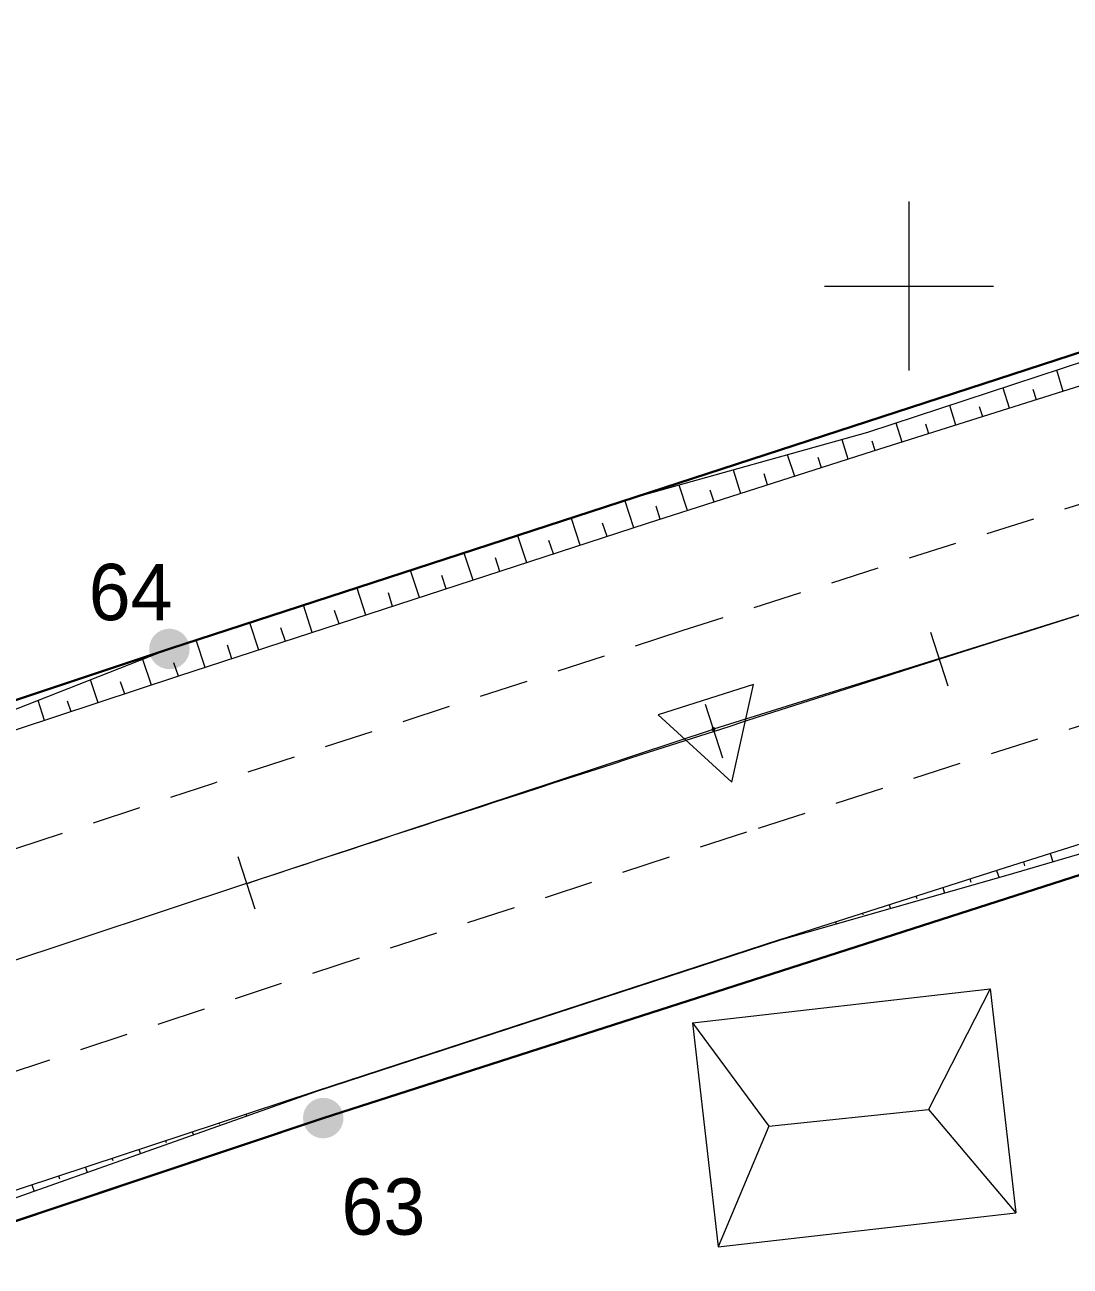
# Model space of a CAD drawing. Header units: metres. Extents: x 535494 to 535891, y 1837335 to 1837611.
# Drawn here: x 535668.62 to 535705.71, y 1837465.21 to 1837509.27 of the extents above; entities that cross this region are included whole.
import ezdxf
from ezdxf.enums import TextEntityAlignment as Align

# ---------------------------------------------------------------- set-up
doc = ezdxf.new("R2010")
doc.units = ezdxf.units.M
doc.header["$MEASUREMENT"] = 0
doc.linetypes.add('DGN Style 2', pattern=[2.8916, 1.73496, -1.15664])
doc.layers.get('0').update_dxf_attribs({"color": 1})
for name, color, linetype, lineweight in [('Level 2', 1, 'Continuous', 0), ('Level 3', 1, 'Continuous', 0), ('Level 4', 1, 'Continuous', 0), ('Level 44', 1, 'Continuous', 0), ('Level 5', 1, 'Continuous', 0), ('Level 63', 1, 'Continuous', 0), ('Level 8', 1, 'Continuous', 0), ('Level 9', 1, 'Continuous', 0)]:
    doc.layers.add(name, color=color, linetype=linetype, lineweight=lineweight)
doc.styles.add('Style-CHAR_FAST_FONT', font='CHAR_FAST_FONT.shx')
doc.styles.add('Style-STANDARD', font='STANDARD.shx')

# ---------------------------------------------------------------- blocks, each defined once
blk = doc.blocks.new('BLOCK_')
at = {"color": 0, "linetype": 'ByBlock', "lineweight": 0}
blk.add_point((0, 0), dxfattribs=at)
blk = doc.blocks.new('KH_DIN')
at = {"color": 0, "linetype": 'Continuous', "lineweight": 0, "flags": 128}
blk.add_lwpolyline([(1.08, -1.83), (1.09, 1.71), (-1.99, -0.04)], close=True, dxfattribs=at)
blk.add_lwpolyline([(-0.05, 0, 1), (0.05, 0, 1)], format="xyb", close=True, dxfattribs=at)
at = {"color": 0, "linetype": 'Continuous', "lineweight": 0}
blk.add_blockref('BLOCK_', (0, 0), dxfattribs=at)
at = {"color": 0, "linetype": 'Continuous', "lineweight": 0, "style": 'Style-STANDARD', "flags": 1}
blk.add_attdef('xdata0', text='', height=1, rotation=252.2029, dxfattribs=at).set_placement((0, 0), align=Align.TOP_LEFT)
blk.add_attdef('xdata0', text='', height=1, rotation=252.2029, dxfattribs=at).set_placement((0, 0), align=Align.TOP_LEFT)

msp = doc.modelspace()

# ---------------------------------------------------------------- hatches: boundary and pattern name
at = {"layer": 'Level 4', "linetype": 'Continuous', "lineweight": 0}
h = msp.add_hatch(color=7, dxfattribs=at)
edge = h.paths.add_edge_path()
edge.add_arc((535673.75, 1837487.12), 0.719, 270, 630)
h = msp.add_hatch(color=7, dxfattribs=at)
edge = h.paths.add_edge_path()
edge.add_arc((535679.21, 1837470.47), 0.719, 270, 630)

# ---------------------------------------------------------------- linework, layer by layer
at = {"layer": 'Level 2', "color": 7, "linetype": 'Continuous', "lineweight": 0}
for p, q in [((535705.47, 1837496.26), (535705.24, 1837497.01)), ((535703.56, 1837495.66), (535703.34, 1837496.38)), ((535704.52, 1837495.96), (535704.4, 1837496.33)), ((535701.66, 1837495.06), (535701.44, 1837495.76)), ((535702.61, 1837495.36), (535702.5, 1837495.71)), ((535699.75, 1837494.46), (535699.54, 1837495.13)), ((535700.7, 1837494.76), (535700.59, 1837495.1)), ((535697.84, 1837493.85), (535697.62, 1837494.54)), ((535698.79, 1837494.16), (535698.69, 1837494.49)), ((535695.94, 1837493.24), (535695.69, 1837494.01)), ((535696.89, 1837493.55), (535696.77, 1837493.91)), ((535694.03, 1837492.63), (535693.77, 1837493.47)), ((535694.98, 1837492.94), (535694.86, 1837493.34)), ((535692.13, 1837492.03), (535691.84, 1837492.93)), ((535693.08, 1837492.33), (535692.94, 1837492.76)), ((535690.23, 1837491.42), (535689.92, 1837492.37)), ((535691.17, 1837491.72), (535691.02, 1837492.19)), ((535688.33, 1837490.8), (535688.02, 1837491.75)), ((535689.28, 1837491.11), (535689.12, 1837491.58)), ((535686.43, 1837490.18), (535686.11, 1837491.14)), ((535687.38, 1837490.49), (535687.22, 1837490.97)), ((535684.53, 1837489.56), (535684.21, 1837490.52)), ((535685.48, 1837489.87), (535685.32, 1837490.35)), ((535682.62, 1837488.94), (535682.31, 1837489.9)), ((535683.57, 1837489.25), (535683.42, 1837489.73)), ((535680.72, 1837488.32), (535680.41, 1837489.28)), ((535681.67, 1837488.63), (535681.52, 1837489.11)), ((535678.82, 1837487.7), (535678.51, 1837488.67)), ((535679.77, 1837488.01), (535679.61, 1837488.49)), ((535676.92, 1837487.08), (535676.6, 1837488.05)), ((535677.87, 1837487.39), (535677.71, 1837487.87)), ((535701.38, 1837485.8), (535700.77, 1837487.7)), ((535675.02, 1837486.46), (535674.7, 1837487.43)), ((535675.97, 1837486.77), (535675.81, 1837487.25)), ((535673.12, 1837485.84), (535672.81, 1837486.75)), ((535674.07, 1837486.15), (535673.91, 1837486.63)), ((535671.22, 1837485.21), (535670.95, 1837486.02)), ((535672.17, 1837485.52), (535672.02, 1837485.95)), ((535669.32, 1837484.58), (535669.09, 1837485.29)), ((535670.27, 1837484.89), (535670.14, 1837485.27)), ((535693.39, 1837483.24), (535692.78, 1837485.15)), ((535693.39, 1837483.24), (535692.78, 1837485.15)), ((535705.01, 1837479.86), (535705.1, 1837479.56)), ((535676.79, 1837477.89), (535676.19, 1837479.74)), ((535704.06, 1837479.56), (535704.1, 1837479.42)), ((535702.15, 1837478.96), (535702.19, 1837478.84)), ((535703.1, 1837479.26), (535703.19, 1837479)), ((535701.2, 1837478.65), (535701.26, 1837478.45)), ((535699.29, 1837478.04), (535699.34, 1837477.9)), ((535700.24, 1837478.35), (535700.27, 1837478.26)), ((535698.34, 1837477.74), (535698.36, 1837477.68)), ((535696.43, 1837477.13), (535696.44, 1837477.11)), ((535697.39, 1837477.43), (535697.41, 1837477.36)), ((535689.77, 1837474.96), (535689.78, 1837474.94)), ((535690.72, 1837475.27), (535690.72, 1837475.26)), ((535688.82, 1837474.65), (535688.82, 1837474.64)), ((535685.97, 1837473.72), (535685.98, 1837473.7)), ((535686.92, 1837474.03), (535686.92, 1837474.02)), ((535685.02, 1837473.42), (535685.02, 1837473.4)), ((535683.11, 1837472.8), (535683.12, 1837472.78)), ((535684.06, 1837473.11), (535684.07, 1837473.07)), ((535682.16, 1837472.49), (535682.17, 1837472.45)), ((535680.26, 1837471.87), (535680.27, 1837471.83)), ((535681.21, 1837472.18), (535681.22, 1837472.16)), ((535679.31, 1837471.56), (535679.32, 1837471.54)), ((535678.36, 1837471.24), (535678.38, 1837471.2)), ((535676.46, 1837470.62), (535676.49, 1837470.53)), ((535677.41, 1837470.93), (535677.42, 1837470.9)), ((535675.51, 1837470.3), (535675.53, 1837470.25)), ((535673.61, 1837469.67), (535673.64, 1837469.6)), ((535674.56, 1837469.99), (535674.6, 1837469.86)), ((535672.66, 1837469.36), (535672.72, 1837469.2)), ((535671.71, 1837469.05), (535671.74, 1837468.96)), ((535669.82, 1837468.42), (535669.85, 1837468.31)), ((535670.77, 1837468.73), (535670.83, 1837468.53)), ((535668.87, 1837468.1), (535668.95, 1837467.87))]:
    msp.add_line(p, q, dxfattribs=at)
at = {"layer": 'Level 2', "color": 7, "linetype": 'Continuous', "lineweight": 0, "flags": 128}
for points in [[(535741.81, 1837509.27), (535730.74, 1837505.79), (535717.37, 1837501.64), (535707.16, 1837497.64), (535698.52, 1837494.8), (535690.4, 1837492.53), (535690.4, 1837492.53)], [(535742.35, 1837507.79), (535731.21, 1837504.31), (535717.84, 1837500.13), (535707.4, 1837496.87), (535698.73, 1837494.14), (535690.71, 1837491.57), (535690.7, 1837491.57)], [(535690.4, 1837492.53), (535673.75, 1837487.12), (535656.81, 1837480.46), (535641.6, 1837475.51), (535622.52, 1837469.49), (535603.39, 1837463.65), (535591.91, 1837459.05), (535577.41, 1837458.96), (535565.55, 1837459.98), (535562.5, 1837459.41), (535560.11, 1837457.15), (535544.66, 1837445.47), (535535.51, 1837436.17), (535525.53, 1837430.91), (535517.13, 1837424.2), (535511.18, 1837418.67), (535509.23, 1837416.98), (535503.83, 1837411.31)], [(535690.7, 1837491.57), (535674.07, 1837486.15), (535656.82, 1837480.45), (535641.62, 1837475.42), (535622.64, 1837469.14), (535603.65, 1837462.86), (535591.93, 1837458.99), (535578.9, 1837454.63), (535568.83, 1837451.07), (535566.05, 1837450.03), (535563.28, 1837448.97), (535546.47, 1837441.72), (535535.6, 1837436.01), (535526.1, 1837430.07), (535517.54, 1837423.7), (535511.4, 1837418.43), (535509.52, 1837416.67), (535503.83, 1837410.52)], [(535503.83, 1837385.51), (535509.39, 1837392.86), (535520.75, 1837404.86), (535522.4, 1837406.39), (535527.78, 1837411.02), (535535.27, 1837416.59), (535543.64, 1837421.97), (535553.44, 1837427.27), (535569.01, 1837434.2), (535571.65, 1837435.24), (535574.29, 1837436.26), (535583.97, 1837439.82), (535596.8, 1837444.27), (535608.51, 1837448.15), (535627.5, 1837454.43), (535646.49, 1837460.71), (535661.68, 1837465.73), (535678.93, 1837471.43), (535695.45, 1837476.82), (535695.46, 1837476.82)], [(535695.46, 1837476.8), (535678.94, 1837471.4), (535661.81, 1837465.35), (535646.6, 1837460.39), (535627.74, 1837453.7), (535608.91, 1837446.95), (535596.99, 1837443.7), (535584.7, 1837437.69), (535577.35, 1837427.93), (535575.03, 1837426.3), (535572.76, 1837424.54), (535558.36, 1837417.07), (535543.88, 1837421.55), (535535.55, 1837416.19), (535528.32, 1837410.35), (535523.03, 1837405.71), (535521.64, 1837403.92), (535510.32, 1837392.1), (535503.83, 1837383.7)]]:
    msp.add_lwpolyline(points, dxfattribs=at)
for points in [[(535695.46, 1837476.82), (535695.46, 1837476.82), (535703.42, 1837479.36), (535712.03, 1837482.08), (535722.47, 1837485.34), (535735.83, 1837489.52), (535741.91, 1837491.42), (535741.914, 1837491.417, -0.401475), (535748.108, 1837488.343), (535748.11, 1837488.34), (535749.02, 1837485.81)], [(535748.74, 1837485.71), (535747.94, 1837487.92), (535747.943, 1837487.917, 0.393575), (535741.88, 1837491.029), (535741.88, 1837491.03), (535735.89, 1837489.33), (535722.78, 1837484.33), (535712.17, 1837481.63), (535703.5, 1837479.09), (535695.46, 1837476.8), (535695.46, 1837476.8)]]:
    msp.add_lwpolyline(points, format="xyb", dxfattribs=at)
at = {"layer": 'Level 3', "color": 7, "linetype": 'Continuous', "lineweight": 0}
for p, q in [((535709.71, 1837489.47), (535693.06, 1837484.27)), ((535676.49, 1837478.79), (535693.06, 1837484.27)), ((535676.49, 1837478.79), (535594.36, 1837451.63))]:
    msp.add_line(p, q, dxfattribs=at)
for centre, radius, start, end in [((536306.544, 1835579.996), 2000.577, 107.357458, 107.857078), ((536304.556, 1835579.343), 2000.59, 107.797161, 108.296781)]:
    msp.add_arc(centre, radius, start, end, dxfattribs=at)
at = {"layer": 'Level 44', "color": 7, "linetype": 'Continuous', "lineweight": 0}
for p, q in [((535692.31, 1837473.85), (535702.88, 1837475.06)), ((535702.88, 1837475.06), (535700.69, 1837470.77)), ((535702.88, 1837475.06), (535703.79, 1837467.11)), ((535692.31, 1837473.85), (535693.22, 1837465.9)), ((535692.31, 1837473.85), (535695.02, 1837470.18)), ((535695.02, 1837470.18), (535700.69, 1837470.77)), ((535700.69, 1837470.77), (535703.79, 1837467.11)), ((535695.02, 1837470.18), (535693.22, 1837465.9)), ((535693.22, 1837465.9), (535703.79, 1837467.11))]:
    msp.add_line(p, q, dxfattribs=at)
at = {"layer": 'Level 5', "color": 7, "linetype": 'Continuous', "lineweight": 30}
for p, q in [((535712.74, 1837499.82), (535673.75, 1837487.12)), ((535673.75, 1837487.12), (535603.39, 1837463.65)), ((535679.21, 1837470.47), (535720.55, 1837483.76)), ((535608.91, 1837446.95), (535679.21, 1837470.47))]:
    msp.add_line(p, q, dxfattribs=at)
at = {"layer": 'Level 5', "color": 7, "linetype": 'Continuous', "lineweight": 30, "flags": 128}
msp.add_lwpolyline([(535584.7, 1837437.69), (535608.91, 1837446.95), (535679.21, 1837470.47)], dxfattribs=at)
at = {"layer": 'Level 63', "color": 7, "linetype": 'Continuous', "lineweight": 0}
for p, q in [((535700, 1837497), (535700, 1837503)), ((535697, 1837500), (535703, 1837500))]:
    msp.add_line(p, q, dxfattribs=at)
at = {"layer": 'Level 8', "color": 7, "linetype": 'DGN Style 2', "lineweight": 0, "flags": 128}
for points in [[(535742.35, 1837507.793, -0.428755), (535739.91, 1837502.839), (535739.91, 1837502.84), (535732.4, 1837500.49), (535719.04, 1837496.32), (535708.6, 1837493.05), (535699.94, 1837490.32), (535691.93, 1837487.76), (535691.93, 1837487.76)], [(535749.96, 1837486.15), (535748.52, 1837490.16), (535748.517, 1837490.157, 0.401475), (535739.225, 1837494.767), (535739.23, 1837494.77), (535734.64, 1837493.33), (535721.27, 1837489.16), (535710.83, 1837485.89), (535702.21, 1837483.18), (535694.23, 1837480.62), (535694.23, 1837480.62)]]:
    msp.add_lwpolyline(points, format="xyb", dxfattribs=at)
for points in [[(535691.93, 1837487.76), (535675.32, 1837482.35), (535658.07, 1837476.65), (535642.88, 1837471.62), (535623.89, 1837465.35), (535604.9, 1837459.07), (535593.19, 1837455.19), (535580.19, 1837450.85), (535570.22, 1837447.31), (535567.47, 1837446.29), (535564.73, 1837445.24), (535548.21, 1837438.12), (535537.59, 1837432.54), (535528.35, 1837426.76), (535520.05, 1837420.59), (535514.1, 1837415.47), (535512.28, 1837413.77), (535503.83, 1837404.64)], [(535694.23, 1837480.62), (535677.68, 1837475.23), (535660.43, 1837469.53), (535645.23, 1837464.5), (535626.25, 1837458.22), (535607.26, 1837451.95), (535595.54, 1837448.07), (535582.68, 1837443.6), (535572.9, 1837440.02), (535570.23, 1837438.98), (535567.57, 1837437.93), (535551.7, 1837430.87), (535541.65, 1837425.44), (535533.02, 1837419.9), (535525.27, 1837414.13), (535519.7, 1837409.35), (535517.99, 1837407.76), (535506.29, 1837395.4), (535503.83, 1837392.15)]]:
    msp.add_lwpolyline(points, dxfattribs=at)
at = {"layer": 'Level 9', "color": 7, "linetype": 'Continuous', "lineweight": 0}
msp.add_line((535687.87, 1837474.34), (535687.88, 1837474.32), dxfattribs=at)
at = {"layer": 'Level 9', "color": 7, "linetype": 'Continuous', "lineweight": 0, "flags": 128}
for points in [[(535741.81, 1837509.27), (535730.74, 1837505.79), (535717.37, 1837501.64), (535707.16, 1837497.64), (535698.52, 1837494.8), (535690.4, 1837492.53), (535690.4, 1837492.53)], [(535690.4, 1837492.53), (535673.75, 1837487.12), (535656.81, 1837480.46), (535641.6, 1837475.51), (535622.52, 1837469.49), (535603.39, 1837463.65), (535591.91, 1837459.05), (535577.41, 1837458.96), (535565.55, 1837459.98), (535562.5, 1837459.41), (535560.11, 1837457.15), (535544.66, 1837445.47), (535535.51, 1837436.17), (535525.53, 1837430.91), (535517.13, 1837424.2), (535511.18, 1837418.67), (535509.23, 1837416.98), (535503.83, 1837411.31)], [(535695.46, 1837476.8), (535678.94, 1837471.4), (535661.81, 1837465.35), (535646.6, 1837460.39), (535627.74, 1837453.7), (535608.91, 1837446.95), (535596.99, 1837443.7), (535584.7, 1837437.69), (535577.35, 1837427.93), (535575.03, 1837426.3), (535572.76, 1837424.54), (535558.36, 1837417.07), (535543.88, 1837421.55), (535535.55, 1837416.19), (535528.32, 1837410.35), (535523.03, 1837405.71), (535521.64, 1837403.92), (535510.32, 1837392.1), (535503.83, 1837383.7)]]:
    msp.add_lwpolyline(points, dxfattribs=at)
msp.add_lwpolyline([(535748.74, 1837485.71), (535747.94, 1837487.92), (535747.943, 1837487.917, 0.393575), (535741.88, 1837491.029), (535741.88, 1837491.03), (535735.89, 1837489.33), (535722.78, 1837484.33), (535712.17, 1837481.63), (535703.5, 1837479.09), (535695.46, 1837476.8), (535695.46, 1837476.8)], format="xyb", dxfattribs=at)

# ---------------------------------------------------------------- block references
at = {"layer": 'Level 2', "color": 7, "linetype": 'Continuous', "lineweight": 0, "rotation": 107.7971130000002}
msp.add_blockref('KH_DIN', (535693.06, 1837484.27), dxfattribs=at)

# ---------------------------------------------------------------- texts
at = {"layer": 'Level 4', "color": 1, "linetype": 'Continuous', "lineweight": 0, "style": 'Style-CHAR_FAST_FONT'}
for s, p in [('64', (535672.374, 1837489.14)), ('63', (535681.344, 1837467.33))]:
    msp.add_text(s, height=2, dxfattribs=at).set_placement(p, align=Align.MIDDLE_CENTER)

doc.saveas('drawing.dxf')
